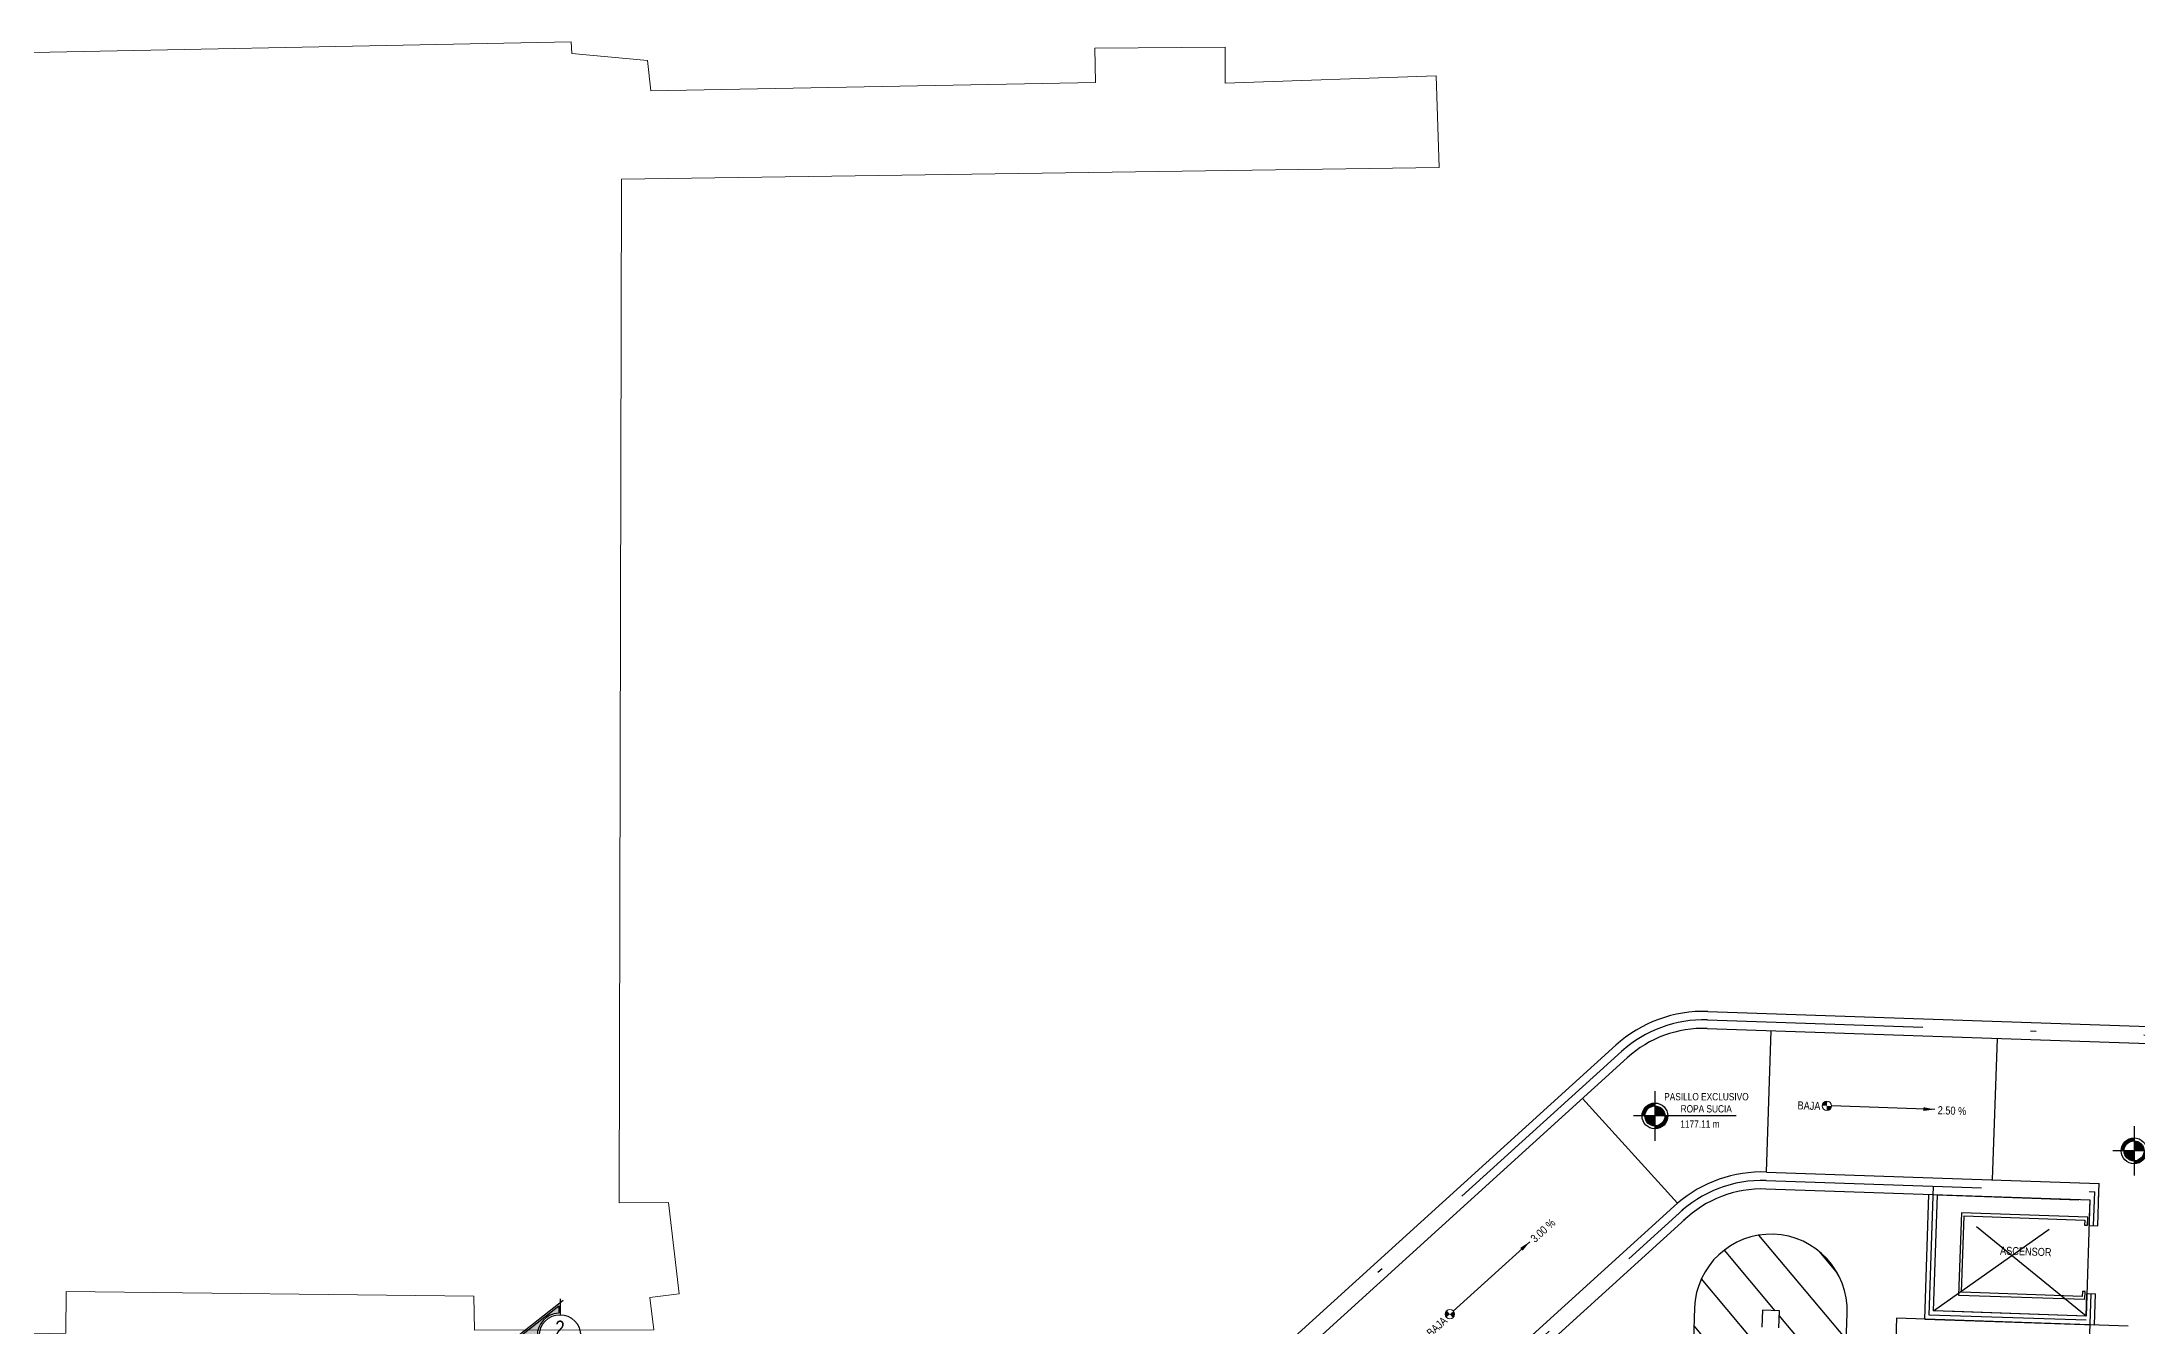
# Model space of a CAD drawing. Extents: x -28 to 131, y -33 to 63.
# Drawn here: x 39.73 to 76.76, y 40.34 to 63.03 of the extents above; entities that cross this region are included whole.
import ezdxf
from ezdxf.enums import TextEntityAlignment as Align

# ---------------------------------------------------------------- set-up
doc = ezdxf.new("R2010")
doc.units = 0
doc.header["$LTSCALE"] = 10
for name, pattern in [('DASHDOT2', [12.7, 6.35, -3.175, 0, -3.175]), ('HIDDEN', [0.375, 0.25, -0.125]), ('PHANTOM2', [1.25, 0.625, -0.125, 0.125, -0.125, 0.125, -0.125])]:
    doc.linetypes.add(name, pattern=pattern)
for name, color, linetype in [('arq-ejes', 251, 'DASHDOT2'), ('arq-escaleras', 1, 'Continuous'), ('arq-escaleras-tex', 3, 'Continuous'), ('arq-hatch existente', 1, 'Continuous'), ('arq-indicacion de corte', 5, 'PHANTOM2'), ('arq-montacargas', 2, 'Continuous'), ('arq-muro', 5, 'Continuous'), ('arq-niveles', 1, 'Continuous'), ('arq-proyeccion', 1, 'Continuous'), ('arq-proyeccion edificios anexos', 8, 'Continuous'), ('arq-text-escaleras', 3, 'Continuous')]:
    doc.layers.add(name, color=color, linetype=linetype)
doc.styles.add('dape 2', font='ARIALN.TTF')
doc.styles.add('MADAY 2', font='ARIALN.TTF')
doc.dimstyles.new('dape', dxfattribs={"dimscale": 0.05, "dimtxt": 2, "dimasz": 2, "dimexe": 1, "dimexo": 1, "dimgap": 1, "dimtad": 1, "dimzin": 1, "dimtxsty": 'dape 2', "dimcen": 30, "dimclrd": 1, "dimclre": 1, "dimclrt": 256, "dimazin": 0, "dimtfac": 1, "dimtmove": 0, "dimatfit": 3, "dimfxl": 1, "dimarcsym": 0})

# ---------------------------------------------------------------- blocks, each defined once
blk = doc.blocks.new('*U163')
blk.add_hatch(color=253).paths.add_polyline_path([(0.022, 0.405), (0.022, 0.532), (0.703, 0), (0.022, -0.532), (0.022, -0.405, 0.947861)])
at = {"color": 2, "linetype": 'Continuous', "ltscale": 3}
for p, q in [((0.801, -0.035), (-0.056, 0.634)), ((-0.011, 0.372), (-0.011, 0.656)), ((0.801, 0.035), (-0.056, -0.634)), ((-0.366, -0.066), (0.366, -0.066)), ((-0.011, -0.372), (-0.011, -0.656))]:
    blk.add_line(p, q, dxfattribs=at)
at = {"ltscale": 3}
blk.add_line((-0.762, 0), (-0.372, 0), dxfattribs=at)
at = {"color": 2, "linetype": 'Continuous', "ltscale": 3}
blk.add_lwpolyline([(0.022, -0.405), (0.022, -0.532), (0.703, 0), (0.022, 0.532), (0.022, 0.405, -0.947861)], format="xyb", close=True, dxfattribs=at)
blk.add_circle((0, 0), 0.372, dxfattribs=at)
at = {"color": 3, "ltscale": 3, "style": 'MADAY 2'}
blk.add_attdef('CORTE', text='', height=0.263, dxfattribs=at).set_placement((0, 0.143), align=Align.MIDDLE)
at = {"color": 1, "ltscale": 3, "style": 'MADAY 2'}
blk.add_attdef('LAMINA', text='', height=0.15, dxfattribs=at).set_placement((0, -0.238), align=Align.MIDDLE)
blk = doc.blocks.new('Torre Sur Sótano')
for p, q in [((-1.339, 0.346), (-1.499, -4.301)), ((-0.14, 0.305), (-0.15, 0.005)), ((0.16, 0.295), (-0.14, 0.305)), ((0.15, -0.005), (0.16, 0.295)), ((1.2, -4.394), (1.36, 0.253))]:
    blk.add_line(p, q)
blk.add_arc((0.01, 0.3), 1.35, 358.033, 178.033)

msp = doc.modelspace()

# ---------------------------------------------------------------- hatches: boundary and pattern name
at = {"layer": 'arq-escaleras-tex'}
for points in [[(71.286, 44.316), (71.283, 44.234), (71.201, 44.238, -0.414214)], [(71.361, 44.231, -0.414214), (71.276, 44.152), (71.279, 44.234)], [(64.562, 40.614), (64.617, 40.553), (64.556, 40.499, -0.414214)], [(64.675, 40.605, -0.414214), (64.669, 40.489), (64.614, 40.551)]]:
    msp.add_hatch(color=8, dxfattribs=at).paths.add_polyline_path(points)
at = {"layer": 'arq-hatch existente'}
h = msp.add_hatch(dxfattribs=at)
h.set_pattern_fill('LINE', color=1, scale=0.2, angle=130, style=0)
edge = h.paths.add_edge_path()
edge.add_arc((70.291, 40.616), 1.35, 358.033, 538.033)
edge.add_line((68.942, 40.663), (68.789, 36.217))
edge.add_line((68.789, 36.217), (71.487, 36.126))
edge.add_line((71.487, 36.126), (71.64, 40.57))
h.paths.add_polyline_path([(70.43, 40.311), (70.131, 40.322), (70.141, 40.621), (70.441, 40.611)], flags=16)
h.paths.add_polyline_path([(56.635, 36.427), (56.635, 25.84), (58.195, 25.84), (58.195, 20.05), (56.08, 20.055), (56.075, 18.23), (56.075, 17.4), (56.275, 17.4), (56.275, 16.85), (56.085, 16.85), (56.085, 9.4), (56.275, 9.4), (56.275, 8.85), (56.085, 8.85), (56.085, 1.25), (56.086, 1.25), (56.085, 5.672), (80.685, 4.988), (80.498, 35.622), (79.076, 35.662), (77.05, 35.669), (77.043, 35.476), (70.572, 35.698), (70.581, 35.954)])
at = {"layer": 'arq-niveles'}
h = msp.add_hatch(color=8, dxfattribs=at)
h.paths.add_polyline_path([(68.063, 44.055, 0.414214), (68.24, 43.877), (68.24, 44.055)])
h.paths.add_polyline_path([(68.24, 44.232), (68.24, 44.055), (68.418, 44.055, 0.414214)])
h.paths.add_polyline_path([(68.012, 44.055), (68.063, 44.055, -0.414214), (68.24, 44.232), (68.24, 44.283, 0.414214)])
h.paths.add_polyline_path([(68.24, 43.877), (68.24, 43.827, 0.414214), (68.468, 44.055), (68.418, 44.055, -0.414214)])
h = msp.add_hatch(color=8, dxfattribs=at)
h.paths.add_polyline_path([(76.532, 43.438, 0.414214), (76.71, 43.26), (76.71, 43.438)])
h.paths.add_polyline_path([(76.71, 43.615), (76.71, 43.438), (76.887, 43.438, 0.414214)])
h.paths.add_polyline_path([(76.482, 43.438), (76.532, 43.438, -0.414214), (76.71, 43.615), (76.71, 43.666, 0.414214)])
h.paths.add_polyline_path([(76.71, 43.26), (76.71, 43.21, 0.414214), (76.937, 43.438), (76.887, 43.438, -0.414214)])

# ---------------------------------------------------------------- linework, layer by layer
at = {"layer": 'arq-ejes', "ltscale": 0.06}
for p, q in [((69.169, 45.751), (77.317, 45.474)), ((67.651, 45.195), (61.524, 39.636)), ((70.207, 42.914), (76.014, 42.716)), ((73.088, 40.538), (73.166, 42.813)), ((75.993, 42.117), (76.014, 42.716)), ((75.91, 39.675), (75.953, 40.917)), ((75.861, 40.444), (73.088, 40.538)), ((75.861, 40.444), (73.088, 40.538))]:
    msp.add_line(p, q, dxfattribs=at)
msp.add_lwpolyline([(56.571, 36.528), (62.062, 36.343), (68.74, 42.402)], dxfattribs=at)
for centre, end in [((69.095, 43.602), 132.2173), ((70.134, 40.765), 133.8955)]:
    msp.add_arc(centre, 2.15, 88.0503, end, dxfattribs=at)
at = {"layer": 'arq-escaleras'}
for p, q in [((70.212, 43.064), (70.297, 45.563)), ((74.21, 42.928), (74.295, 45.426)), ((68.639, 42.513), (66.959, 44.365))]:
    msp.add_line(p, q, dxfattribs=at)
at = {"layer": 'arq-escaleras-tex', "color": 1, "lineweight": 0}
for centre in [(71.281, 44.234), (64.615, 40.552)]:
    msp.add_circle(centre, 0.0821, dxfattribs=at)
at = {"layer": 'arq-montacargas'}
msp.add_lwpolyline([(75.842, 40.815), (75.846, 40.953), (75.796, 40.955), (75.793, 40.867), (73.659, 40.94), (73.705, 42.289), (75.839, 42.216), (75.836, 42.128), (75.886, 42.127), (75.891, 42.264), (73.657, 42.341), (73.607, 40.891)], close=True, dxfattribs=at)
at = {"layer": 'arq-muro'}
for p, q in [((69.163, 45.601), (77.311, 45.324)), ((69.174, 45.901), (77.322, 45.624)), ((67.55, 45.306), (61.423, 39.747)), ((67.752, 45.084), (61.625, 39.525)), ((75.934, 42.569), (70.202, 42.764)), ((73.011, 40.466), (73.085, 42.666)), ((73.166, 40.611), (73.235, 42.661)), ((76.068, 42.114), (76.089, 42.714)), ((76.084, 42.564), (76.094, 42.864)), ((75.918, 42.119), (75.934, 42.569)), ((75.918, 42.119), (76.068, 42.114)), ((75.864, 40.519), (75.878, 40.92)), ((75.878, 40.92), (76.028, 40.915)), ((76.009, 40.364), (76.028, 40.915)), ((72.511, 40.483), (72.376, 36.524)), ((76.609, 40.343), (72.511, 40.483)), ((73.011, 40.466), (75.859, 40.369)), ((73.011, 40.466), (76.009, 40.364)), ((75.864, 40.519), (73.166, 40.611)), ((75.864, 40.519), (73.166, 40.611)), ((76.459, 40.348), (76.459, 40.348))]:
    msp.add_line(p, q, dxfattribs=at)
for points in [[(70.212, 43.064), (76.094, 42.864)], [(62.373, 36.423), (68.841, 42.291)], [(63.305, 37.673), (68.639, 42.513)]]:
    msp.add_lwpolyline(points, dxfattribs=at)
for centre, radius, end in [((69.095, 43.602), 2.3, 132.2173), ((69.095, 43.602), 2, 132.2173), ((70.134, 40.765), 2.3, 130.539), ((70.134, 40.765), 2, 133.8955)]:
    msp.add_arc(centre, radius, 88.0503, end, dxfattribs=at)
at = {"layer": 'arq-niveles'}
for p, q in [((68.24, 44.492), (68.24, 43.617)), ((69.677, 44.055), (67.864, 44.055)), ((76.71, 43.875), (76.71, 43)), ((78.146, 43.438), (76.333, 43.438))]:
    msp.add_line(p, q, dxfattribs=at)
for centre, radius in [((68.24, 44.055), 0.228), ((68.24, 44.055), 0.177), ((76.71, 43.438), 0.228), ((76.71, 43.438), 0.177)]:
    msp.add_circle(centre, radius, dxfattribs=at)
at = {"layer": 'arq-proyeccion', "color": 8, "linetype": 'HIDDEN'}
for p, q in [((75.864, 40.519), (73.235, 42.661)), ((73.166, 40.611), (75.934, 42.569))]:
    msp.add_line(p, q, dxfattribs=at)
msp.add_lwpolyline([(73.235, 42.661), (75.931, 42.567), (75.864, 40.519), (73.166, 40.611)], close=True, dxfattribs=at)
at = {"layer": 'arq-proyeccion edificios anexos', "lineweight": 0, "flags": 128}
msp.add_lwpolyline([(37.788, 40.171), (40.147, 40.22), (40.155, 40.952), (47.358, 40.873), (47.374, 40.268), (50.542, 40.279), (50.473, 40.85), (50.99, 40.91), (50.8, 42.525), (49.928, 42.519), (49.973, 60.605), (64.424, 60.813), (64.37, 62.43), (60.643, 62.304), (60.64, 62.938), (58.34, 62.92), (58.352, 62.312), (50.488, 62.165), (50.43, 62.703), (49.091, 62.828), (49.083, 63.031), (37.782, 62.809)], dxfattribs=at)

# ---------------------------------------------------------------- block references
at = {"layer": 'arq-indicacion de corte', "ltscale": 3}
ref = msp.add_blockref('*U163', (48.884, 40.166), dxfattribs=dict(at, xscale=-1))
ref.add_attrib('CORTE', '2', dxfattribs={"layer": '0', "color": 3, "ltscale": 3, "height": 0.263, "style": 'MADAY 2'}).set_placement((48.884, 40.309), align=Align.MIDDLE)
ref.add_attrib('LAMINA', 'AR-07', dxfattribs={"layer": '0', "color": 1, "ltscale": 3, "height": 0.13, "style": 'MADAY 2'}).set_placement((48.884, 39.928), align=Align.MIDDLE)
at = {"layer": 'arq-proyeccion edificios anexos'}
msp.add_blockref('Torre Sur Sótano', (70.28, 40.316), dxfattribs=at)

# ---------------------------------------------------------------- texts
at = {"layer": 'arq-escaleras-tex', "char_height": 0.1414, "attachment_point": 7, "style": 'dape 2'}
for s, insert, width, rotation in [('BAJA', (70.759, 44.17), 0.33047, 358.0503), ('2.50 %', (73.237, 44.085), 1.32074, 358.0503), ('3.00 %', (66.122, 41.807), 1.32074, 42.2173), ('BAJA', (64.285, 40.142), 0.33047, 42.2173)]:
    msp.add_mtext(s, dxfattribs=dict(at, insert=insert, width=width, rotation=rotation))
at = {"layer": 'arq-niveles', "color": 2, "style": 'dape 2'}
msp.add_text('1177.11 m', height=0.1282, dxfattribs=at).set_placement((68.689, 43.848))
at = {"layer": 'arq-niveles', "color": 2, "insert": (68.278, 44.459), "char_height": 0.12821, "width": 1.72805, "attachment_point": 1, "style": 'dape 2'}
msp.add_mtext('\\pi0.12592;PASILLO EXCLUSIVO \\P\\pi0.41663;ROPA SUCIA', dxfattribs=at)
at = {"layer": 'arq-text-escaleras', "insert": (75.253, 41.717), "char_height": 0.1414, "width": 0.74674, "attachment_point": 3, "rotation": 358.0503, "style": 'dape 2'}
msp.add_mtext('ASCENSOR', dxfattribs=at)

# ---------------------------------------------------------------- leaders
at = {"layer": 'arq-escaleras-tex'}
for points in [[(73.187, 44.17), (71.363, 44.232)], [(66.028, 41.833), (64.676, 40.607)]]:
    msp.add_leader(points, dimstyle='dape', override={"dimscale": 0.1, "dimgap": 1, "dimtad": 0}, dxfattribs=at)

doc.saveas('drawing.dxf')
